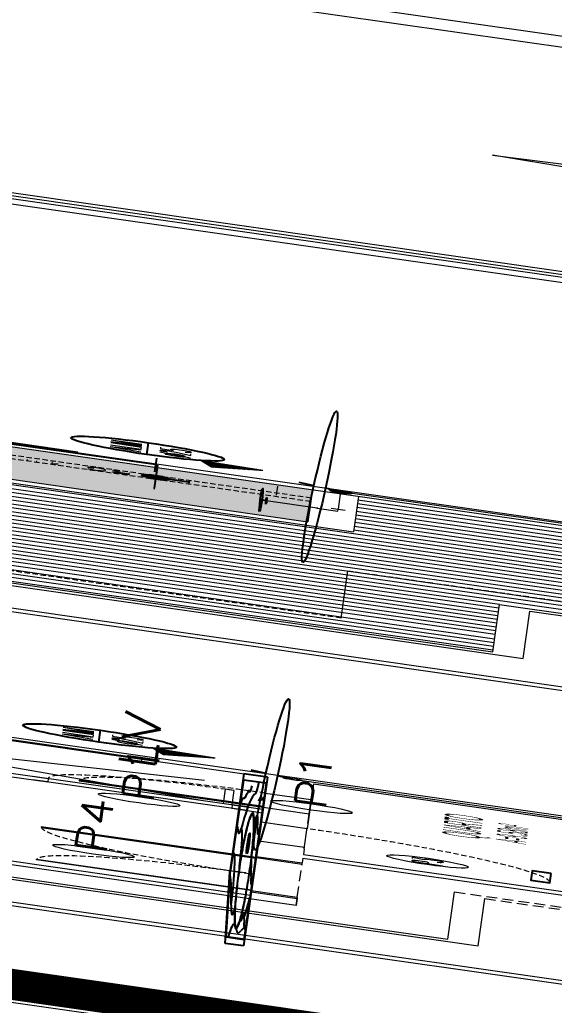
# Model space of a CAD drawing. Header units: millimetres. Extents: x -361192058 to 101130107379, y -14071650034 to 19218552450.
# Drawn here: x -137417.7 to -137315.2, y 41003.3 to 41192.3 of the extents above; entities that cross this region are included whole.
import ezdxf
from ezdxf.enums import TextEntityAlignment as Align

# ---------------------------------------------------------------- set-up
doc = ezdxf.new("R2010")
doc.units = ezdxf.units.MM
doc.header["$LTSCALE"] = 0.5
doc.linetypes.add('HIDDEN', pattern=[0.375, 0.25, -0.125])
doc.linetypes.add('HIDDEN2', pattern=[0.1875, 0.125, -0.0625])
for name, color, linetype in [('02', 2, 'Continuous'), ('ARCO', 7, 'HIDDEN2'), ('CONEXAO_AG_FRIA', 3, 'Continuous'), ('CONEXAO_ESGOTO', 7, 'Continuous'), ('CONEXÃO_HIDRÁULICA', 2, 'Continuous'), ('COTAS', 7, 'Continuous'), ('DIVERSOS', 4, 'Continuous'), ('ESQUADRIAS', 3, 'Continuous'), ('HATCH', 8, 'Continuous'), ('JANELAS_INTERNO', 2, 'Continuous'), ('MOBIL-I', 251, 'Continuous'), ('parede', 2, 'Continuous'), ('PISO', 8, 'Continuous'), ('PORTAS', 3, 'Continuous'), ('proj', 8, 'HIDDEN'), ('PROJEÇÃO', 8, 'HIDDEN2'), ('projeção 02', 7, 'HIDDEN2'), ('SIMBOLOS_AGUA', 3, 'Continuous'), ('TEXTO2', 3, 'Continuous'), ('tubulação esg', 4, 'Continuous'), ('TUBULAÇÃO_HIDRÁULICA', 5, 'Continuous'), ('TXT_0', 7, 'Continuous'), ('TXT_1', 3, 'Continuous')]:
    doc.layers.add(name, color=color, linetype=linetype)
doc.styles.add('ADITIVOCAD', font='ROMANS.shx')
doc.styles.add('ROMANS', font='romans', dxfattribs={"height": 0.1})
doc.styles.add('SANSSERIF', font='sas_____.pfb', dxfattribs={"height": 1})
doc.styles.get("Standard").update_dxf_attribs({"font": 'txt.shx', "height": 0.12})

# ---------------------------------------------------------------- blocks, each defined once
blk = doc.blocks.new('Adh_cx_j90c')
h = blk.add_hatch()
h.set_pattern_fill('_U', color=256, scale=0.003, angle=45, style=0, double=1)
h.set_pattern_definition([(45, (-6.0733674, -5.0413484), (-0.0021213203, 0.0021213203), []), (135, (-6.0733674, -5.0413484), (-0.0021213203, -0.0021213203), [])])
h.paths.add_polyline_path([(-0.017, 0, 1), (0.017, 0, 1)])
blk.add_lwpolyline([(-0.068, 0.0225), (-0.068, -0.0225), (-0.068, 0), (-0.0359, 0)])
for radius in [0.0359, 0.017]:
    blk.add_circle((0, 0), radius)
blk = doc.blocks.new('ADH_TOR_BOIA')
for points in [[(0.1812, 0), (0.2562, 0, 1)], [(-0.0103, 0, 1), (0.0103, 0, 1)]]:
    blk.add_hatch(color=256).paths.add_polyline_path(points)
blk.add_line((0.0103, 0), (0.2562, 0))
for centre, radius in [((0.2187, 0), 0.0375), ((0, 0), 0.0103)]:
    blk.add_circle(centre, radius)
blk = doc.blocks.new('Adh_hicol0')
for radius in [0.559, 0.515]:
    blk.add_circle((0, 0), radius)
blk = doc.blocks.new('Adh_acs_rg')
h = blk.add_hatch()
h.set_pattern_fill('_U', color=256, scale=0.002, angle=45, style=0, double=1)
h.set_pattern_definition([(45, (-7.4131718, -5.1711377), (-0.00141421356, 0.00141421356), []), (135, (-7.4131718, -5.1711377), (-0.00141421356, -0.00141421356), [])])
h.paths.add_polyline_path([(-0.046, 0, 1), (0.046, 0, 1)])
for p, q in [((0.0525, 0.1082), (-0.0525, 0.1082)), ((0, 0.046), (0, 0.1082)), ((-0.078, 0.0225), (-0.078, -0.0225)), ((0.078, -0.0225), (0.078, 0.0225)), ((-0.078, 0), (-0.046, 0)), ((0.046, 0), (0.078, 0))]:
    blk.add_line(p, q)
blk.add_circle((0, 0), 0.046)
blk = doc.blocks.new('Adh_BalaoAf')
for p, q in [((0, 0), (0.65, 0)), ((1.8, 0), (1.15, 0))]:
    blk.add_line(p, q)
blk.add_circle((0.9, 0), 0.25)
blk = doc.blocks.new('Adh_Afn')
blk.add_line((-0.25, 0), (0.25, 0))
blk.add_circle((0, 0), 0.25)
at = {"flags": 8}
for tag, p in [('$AF', (0, 0.0703)), ('$DIAM', (0, -0.0909))]:
    blk.add_attdef(tag, text='', height=0.1, dxfattribs=at).set_placement(p, align=Align.MIDDLE)
blk = doc.blocks.new('j90')
at = {"layer": 'CONEXÃO_HIDRÁULICA'}
for p, q in [((-0.075, -0.0225), (-0.075, 0.0225)), ((-0.075, 0), (0, 0)), ((0, 0), (0, -0.075)), ((-0.0225, -0.075), (0.0225, -0.075))]:
    blk.add_line(p, q, dxfattribs=at)
blk = doc.blocks.new('ADC_PE_AB1')
blk.add_lwpolyline([(0, -0.03), (1, -0.03), (1, 0), (0, 0)], close=True)
at = {"flags": 8}
blk.add_attdef('$PORTA', text='', height=0.09, dxfattribs=at).set_placement((0.5, -0.1569), align=Align.MIDDLE)
blk = doc.blocks.new('ADC_LAV_05')
for p, q in [((0, 0), (0, 0.55)), ((0, 0.55), (0.7704, 0.55)), ((0.7704, 0.55), (1, 0.3206)), ((0.02, 0.53), (0.7621, 0.53)), ((0.02, 0.02), (0.02, 0.53)), ((0.7621, 0.53), (0.98, 0.3123)), ((1, 0), (1, 0.3206)), ((0.98, 0.02), (0.98, 0.3123)), ((0, 0), (1, 0)), ((0.02, 0.02), (0.98, 0.02))]:
    blk.add_line(p, q)
for points in [[(0.4062, 0.1206, 0.083485), (0.4944, 0.1354, 0.090959), (0.566, 0.1759, 0.104004), (0.6157, 0.239, 0.115577), (0.6322, 0.3095, 0.115577), (0.6157, 0.38, 0.104004), (0.566, 0.443, 0.090959), (0.4944, 0.4835, 0.083485), (0.4062, 0.4983, 0.083485), (0.3179, 0.4835, 0.090959), (0.2463, 0.443, 0.104004), (0.1966, 0.38, 0.115577), (0.1801, 0.3095, 0.115577), (0.1966, 0.239, 0.104004), (0.2463, 0.1759, 0.090959), (0.3179, 0.1354, 0.083485)], [(0.4062, 0.1248, 0.083485), (0.493, 0.1394, 0.090959), (0.5633, 0.1791, 0.104004), (0.6119, 0.2408, 0.115577), (0.628, 0.3095, 0.115577), (0.6119, 0.3781, 0.104004), (0.5633, 0.4398, 0.090959), (0.493, 0.4795, 0.083485), (0.4062, 0.4941, 0.083485), (0.3193, 0.4795, 0.090959), (0.249, 0.4398, 0.104004), (0.2004, 0.3781, 0.115577), (0.1843, 0.3095, 0.115577), (0.2004, 0.2408, 0.104004), (0.249, 0.1791, 0.090959), (0.3193, 0.1394, 0.083485)]]:
    blk.add_lwpolyline(points, format="xyb", close=True)
for radius in [0.0339, 0.025]:
    blk.add_circle((0.4055, 0.2206), radius)
for centre, radius, start, end in [((0.2875, -0.0718), 0.5823, 78.2401, 98.9638), ((0.4995, 0.9177), 0.4342, 269.3247, 295.8903), ((0.76, 0.3809), 0.1624, 113.3641, 115.8903), ((0.0559, 1.3962), 0.9039, 267.7229, 278.9638), ((0.0552, 0.402), 0.0926, 41.3487, 101.8141), ((0.2201, 0.1636), 0.3026, 106.3243, 131.3792), ((0.1665, 0.4999), 0.0556, 221.3487, 297.4318), ((0.2605, 0.3465), 0.1245, 78.9955, 123.3333), ((0.6508, 0.2793), 0.1756, 56.1908, 116.2902), ((1.1381, 1.007), 0.7001, 236.1908, 255.5369), ((0.9639, 0.4778), 0.2217, 193.7216, 269.9715), ((0.0206, 0.2349), 0.1168, 49.9343, 90.2724), ((0.3586, 0.6369), 0.4085, 229.9343, 244.0853), ((0.5983, 0.255), 0.0641, 344.5869, 58.1135), ((0.6184, 0.1896), 0.0639, 49.2661, 86.8336), ((0.7799, 0.3241), 0.1475, 215.7175, 274.1895), ((0.8604, 0.032), 0.1609, 66.126, 115.6626), ((0.0641, 0.1144), 0.0713, 44.7702, 118.1843), ((0.2056, 0.2549), 0.1281, 224.7702, 306.3582), ((0.363, 0.8774), 0.8206, 280.1922, 301.4107), ((0.9822, 0.3072), 0.1401, 246.126, 269.1113), ((0.8722, 0.3475), 0.2696, 267.8834, 293.5615), ((-0.0155, 0.2328), 0.1744, 281.75, 286.3843), ((0.0957, -0.1456), 0.22, 78.1029, 106.3843), ((0.1688, 0.2014), 0.1346, 258.1029, 296.1994), ((0.3613, 0.8866), 0.83, 271.4321, 280.1922), ((0.8511, -0.2259), 0.3042, 87.8834, 109.2677), ((0.4585, -0.1421), 0.2131, 111.0015, 130.4729), ((0.6495, -0.0622), 0.1173, 74.3079, 124.9939), ((0.688, 0.2406), 0.19, 267.9474, 289.2677)]:
    blk.add_arc(centre, radius, start, end)
for points in [[(0.2886, 0.471), (0.2899, 0.4611), (0.3035, 0.4779), (0.2965, 0.4664)], [(0.3035, 0.4779), (0.2965, 0.4664), (0.3178, 0.4833), (0.3049, 0.4731)], [(0.2433, 0.4404), (0.2513, 0.4271), (0.2584, 0.4524), (0.2647, 0.4406)], [(0.2584, 0.4524), (0.2647, 0.4406), (0.2777, 0.465), (0.2797, 0.4531)], [(0.2777, 0.465), (0.2797, 0.4531), (0.2886, 0.471), (0.2899, 0.4611)], [(0.2176, 0.4133), (0.2336, 0.4041), (0.231, 0.4287), (0.2403, 0.4137)], [(0.231, 0.4287), (0.2403, 0.4137), (0.2433, 0.4404), (0.2513, 0.4271)], [(0.1966, 0.38), (0.2152, 0.3688), (0.2049, 0.3949), (0.2213, 0.3828)], [(0.2049, 0.3949), (0.2213, 0.3828), (0.2176, 0.4133), (0.2336, 0.4041)], [(0.1821, 0.3345), (0.2054, 0.3236), (0.1859, 0.352), (0.2075, 0.3406)], [(0.1859, 0.352), (0.2075, 0.3406), (0.19, 0.3646), (0.2108, 0.3551)], [(0.19, 0.3646), (0.2108, 0.3551), (0.1966, 0.38), (0.2152, 0.3688)], [(0.1801, 0.311), (0.2052, 0.3059), (0.1808, 0.324), (0.205, 0.3144)], [(0.1808, 0.324), (0.205, 0.3144), (0.1821, 0.3345), (0.2054, 0.3236)], [(0.1806, 0.2975), (0.2057, 0.2976), (0.1801, 0.311), (0.2052, 0.3059)], [(0.1813, 0.2898), (0.2072, 0.2867), (0.1806, 0.2975), (0.2057, 0.2976)], [(0.1847, 0.2717), (0.2109, 0.2698), (0.1816, 0.2882), (0.2076, 0.2844)], [(0.1894, 0.2561), (0.2133, 0.2622), (0.1847, 0.2717), (0.2109, 0.2698)], [(0.1979, 0.2364), (0.216, 0.2547), (0.1894, 0.2561), (0.2133, 0.2622)], [(0.2064, 0.2215), (0.2209, 0.2436), (0.1979, 0.2364), (0.216, 0.2547)], [(0.2176, 0.2056), (0.222, 0.2413), (0.2064, 0.2215), (0.2209, 0.2436)], [(0.2303, 0.1909), (0.2314, 0.2247), (0.2176, 0.2056), (0.222, 0.2413)], [(0.2433, 0.1785), (0.2403, 0.2118), (0.2303, 0.1909), (0.2314, 0.2247)], [(0.2571, 0.1674), (0.2482, 0.202), (0.2433, 0.1785), (0.2403, 0.2118)], [(0.2632, 0.1631), (0.2567, 0.1927), (0.2571, 0.1674), (0.2482, 0.202)], [(0.2742, 0.156), (0.2627, 0.1868), (0.2632, 0.1631), (0.2567, 0.1927)], [(0.2851, 0.1498), (0.2729, 0.1778), (0.2742, 0.156), (0.2627, 0.1868)], [(0.2956, 0.1445), (0.2839, 0.1687), (0.2851, 0.1498), (0.2729, 0.1778)], [(0.3256, 0.1339), (0.2928, 0.1613), (0.2956, 0.1445), (0.2839, 0.1687)], [(0.2966, 0.144), (0.3256, 0.1339), (0.2964, 0.1441), (0.3254, 0.133)], [(0.2964, 0.1441), (0.3254, 0.133), (0.3256, 0.1339), (0.3279, 0.1322)]]:
    blk.add_solid(points)
blk = doc.blocks.new('APROVADO QUADRA 21.2 MBVII')
at = {"layer": 'DIVERSOS', "lineweight": 18}
h = blk.add_hatch(dxfattribs=at)
h.set_pattern_fill('AR-CONC', color=8, scale=0.002, style=0)
h.set_pattern_definition([(50, (2631.5659, 1171.2343), (0.36436934, -0.03187817), [0.0381, -0.4191]), (355, (2631.5659, 1171.2343), (-0.07048565, 0.382113286), [0.03048, -0.33528]), (100.451, (2631.59628, 1171.23164), (0.293885003, 0.350233376), [0.03238, -0.35618]), (46.1842, (2631.5659, 1171.3359), (0.54215808, -0.08408466), [0.05715, -0.62865]), (96.6356, (2631.6111, 1171.3289), (0.47480847, 0.49485111), [0.04857, -0.53427]), (351.184, (2631.5659, 1171.3359), (0.47480921, 0.49485024), [0.04572, -0.50292]), (21, (2631.6167, 1171.3105), (0.30322976, -0.204531037), [0.0381, -0.4191]), (326, (2631.6167, 1171.3105), (0.12360406, 0.36837593), [0.03048, -0.33528]), (71.4514, (2631.642, 1171.29346), (0.42683298, 0.163845715), [0.03238, -0.35618]), (37.5, (2631.56591, 1171.2343), (0.0061772065, 0.169110078), [0, -0.331216, 0, -0.34036, 0, -0.33655]), (7.5, (2631.56591, 1171.2343), (0.133639325, 0.20036115), [0, -0.194056, 0, -0.323596, 0, -0.12827]), (327.5, (2631.45263, 1171.2343), (0.27118119, -0.011457488), [0, -0.127, 0, -0.39624, 0, -0.52578]), (317.5, (2631.40183, 1171.2343), (0.296258363, 0.050852982), [0, -0.1651, 0, -0.263144, 0, -0.37338])])
h.paths.add_polyline_path([(4002.6691, 2469.4943), (4002.6691, 2467.1443), (4001.3191, 2467.1443), (4001.3191, 2469.4943)])
edge = h.paths.add_edge_path(flags=17)
edge.add_line((4002.6691, 2469.4943), (4002.4441, 2469.4943))
at = {"layer": 'HATCH', "lineweight": 18}
h = blk.add_hatch(dxfattribs=at)
h.set_pattern_fill('LINE,_O', color=256, scale=0.001, angle=157.2881)
h.set_pattern_definition([(157.28811485, (6224.406246, 2604.381095), (-0.0012258592473, -0.002928804211), [])])
h.paths.add_polyline_path([(3990.8063, 2467.4993), (3990.9696, 2467.3331), (3991.0086, 2467.5347)])
h = blk.add_hatch(dxfattribs=at)
h.set_pattern_fill('LINE,_O', color=256, scale=0.001, angle=157.2881)
h.set_pattern_definition([(157.28811485, (6236.620864, 2604.3593974), (-0.0012258592473, -0.002928804211), [])])
h.paths.add_polyline_path([(4003.021, 2467.4776), (4003.1842, 2467.3115), (4003.2232, 2467.513)])
at = {"color": 8, "lineweight": 18}
for p, q in [((3989.2399, 2467.7565), (3989.2099, 2467.7565)), ((3989.2099, 2467.7565), (3989.2099, 2467.1565)), ((3989.2399, 2467.1565), (3989.2399, 2467.7565)), ((3989.2099, 2467.1565), (3989.2399, 2467.1565))]:
    blk.add_line(p, q, dxfattribs=at)
at = {"layer": '02', "color": 8, "lineweight": 18}
for p, q in [((3989.7269, 2467.2865), (3989.1269, 2467.2865)), ((3989.7269, 2467.2565), (3989.7269, 2467.2865)), ((3989.1269, 2467.2565), (3989.7269, 2467.2565)), ((3997.5191, 2466.9943), (3999.5191, 2466.9943))]:
    blk.add_line(p, q, dxfattribs=at)
at = {"layer": '02', "lineweight": 18}
blk.add_lwpolyline([(3979.6187, 2438.8395), (4040.8187, 2438.8395), (4040.8187, 2483.3895), (3979.6187, 2483.3895)], close=True, dxfattribs=at)
at = {"layer": '02', "lineweight": 18, "const_width": 0.1}
blk.add_lwpolyline([(3980.3687, 2439.5895), (4040.0687, 2439.5895), (4040.0687, 2482.6395), (3980.3687, 2482.6395)], close=True, dxfattribs=at)
at = {"layer": '02', "color": 5, "lineweight": 18}
blk.add_circle((3990.549, 2467.0751), 0.0313, dxfattribs=at)
at = {"layer": 'ARCO', "color": 8, "lineweight": 18}
for centre, radius, start, end in [((3989.1269, 2467.2565), 0.6, 360, 90), ((3989.2099, 2467.1565), 0.6, 360, 90), ((3987.7769, 2467.0065), 0.8, 270, 0)]:
    blk.add_arc(centre, radius, start, end, dxfattribs=at)
at = {"layer": 'CONEXAO_ESGOTO', "lineweight": 18}
for p, q in [((4002.8416, 2467.9105), (4002.8416, 2468.2848)), ((4002.6123, 2467.2577), (4002.238, 2467.2577))]:
    blk.add_line(p, q, dxfattribs=at)
blk.add_solid([(4002.238, 2467.2577), (4002.4141, 2467.2202), (4002.4141, 2467.2952)], dxfattribs=at)
at = {"layer": 'CONEXÃO_HIDRÁULICA', "lineweight": 18}
blk.add_line((4002.0145, 2467.0759), (4002.0145, 2467.0309), dxfattribs=at)
blk.add_lwpolyline([(4001.914, 2467.1214), (4001.959, 2467.1214), (4001.9365, 2467.1214), (4001.9365, 2467.0534), (4002.0145, 2467.0534)], dxfattribs=at)
at = {"layer": 'DIVERSOS', "color": 8, "lineweight": 18}
for p, q in [((3995.8191, 2456.1443), (3995.8191, 2478.7443)), ((3995.9691, 2456.6443), (3995.9691, 2478.7443))]:
    blk.add_line(p, q, dxfattribs=at)
at = {"layer": 'DIVERSOS', "lineweight": 18}
for p, q in [((3991.0086, 2467.5347), (3990.9696, 2467.3331)), ((4003.2232, 2467.513), (4003.1842, 2467.3115))]:
    blk.add_line(p, q, dxfattribs=at)
for points in [[(3991.0086, 2467.5347), (3990.8063, 2467.4993), (3990.9696, 2467.3331)], [(4003.2232, 2467.513), (4003.021, 2467.4776), (4003.1842, 2467.3115)]]:
    blk.add_lwpolyline(points, dxfattribs=at)
at = {"layer": 'ESQUADRIAS', "color": 8, "lineweight": 18}
for p, q in [((4002.8191, 2478.7443), (4002.8191, 2463.7443)), ((3997.0191, 2472.7943), (3997.0191, 2466.4943)), ((4001.1691, 2469.4943), (4001.1691, 2466.9943)), ((4001.3191, 2469.4943), (4001.3191, 2467.1443)), ((4002.6691, 2468.1443), (4002.6691, 2464.4443)), ((4002.6691, 2467.1443), (4001.3191, 2467.1443)), ((4002.6691, 2466.9943), (4001.1691, 2466.9943)), ((3997.0191, 2466.4943), (3999.0191, 2466.4943)), ((3999.0191, 2466.4943), (3999.0191, 2463.1443))]:
    blk.add_line(p, q, dxfattribs=at)
for points in [[(3989.1269, 2467.9065), (3989.1269, 2467.8565), (3988.9769, 2467.8565), (3988.9769, 2467.9065)], [(3989.1269, 2467.2065), (3989.1269, 2467.2565), (3988.9769, 2467.2565), (3988.9769, 2467.2065)], [(3987.7269, 2467.0065), (3987.7769, 2467.0065), (3987.7769, 2467.1565), (3987.7269, 2467.1565)], [(3988.6269, 2467.0065), (3988.5769, 2467.0065), (3988.5769, 2467.1565), (3988.6269, 2467.1565)], [(3989.1599, 2467.1565), (3989.2099, 2467.1565), (3989.2099, 2467.0065), (3989.1599, 2467.0065)], [(3989.8599, 2467.1565), (3989.8099, 2467.1565), (3989.8099, 2467.0065), (3989.8599, 2467.0065)]]:
    blk.add_lwpolyline(points, dxfattribs=at)
at = {"layer": 'HATCH', "color": 8, "lineweight": 18}
for p, q in [((3997.7479, 2466.4943), (3997.7479, 2478.4943)), ((3997.9066, 2466.4943), (3997.9066, 2478.4943)), ((3998.0654, 2466.4943), (3998.0654, 2478.4943)), ((3998.2241, 2466.4943), (3998.2241, 2478.4943)), ((3998.3829, 2466.4943), (3998.3829, 2478.4943)), ((3998.5416, 2466.4943), (3998.5416, 2478.4943)), ((3998.7004, 2466.4943), (3998.7004, 2478.4943)), ((3997.0804, 2466.4943), (3997.0804, 2477.3443)), ((3997.2391, 2466.4943), (3997.2391, 2477.3443)), ((3997.3979, 2466.4943), (3997.3979, 2477.3443)), ((3997.5566, 2466.4943), (3997.5566, 2477.3443)), ((3996.9191, 2472.7943), (3996.9191, 2466.3943)), ((3998.8591, 2466.4943), (3998.8591, 2469.5737)), ((3999.0179, 2466.4943), (3999.0179, 2469.5737)), ((3999.1766, 2463.1443), (3999.1766, 2469.276)), ((4000.4466, 2463.1443), (4000.4466, 2469.2899)), ((4000.6054, 2463.1443), (4000.6054, 2469.2899)), ((4000.7641, 2463.1443), (4000.7641, 2469.2899)), ((4000.9229, 2463.1443), (4000.9229, 2469.2899)), ((4001.0816, 2463.1443), (4001.0816, 2469.2899)), ((3999.3354, 2463.1443), (3999.3354, 2469.1157)), ((4000.2879, 2463.1443), (4000.2879, 2469.1309)), ((3999.4941, 2463.1443), (3999.4941, 2468.9554)), ((4000.1291, 2463.1443), (4000.1291, 2468.9707)), ((3999.6529, 2463.1443), (3999.6529, 2468.7952)), ((3999.9704, 2463.1443), (3999.9704, 2468.8104)), ((3999.8116, 2463.1443), (3999.8116, 2468.6766)), ((4001.2404, 2463.1443), (4001.2404, 2466.9943)), ((4001.3991, 2463.1443), (4001.3991, 2466.9943)), ((4001.5579, 2463.1443), (4001.5579, 2466.9943)), ((4001.7166, 2463.1443), (4001.7166, 2466.9943)), ((4001.8754, 2463.1443), (4001.8754, 2466.9943)), ((4002.0341, 2463.1443), (4002.0341, 2466.9943)), ((4002.1929, 2463.1443), (4002.1929, 2466.9943)), ((4002.3516, 2463.1443), (4002.3516, 2466.9943)), ((4002.5104, 2463.1443), (4002.5104, 2466.9943)), ((3996.9191, 2466.3943), (3998.9191, 2466.3943)), ((3998.9191, 2466.3943), (3998.9191, 2463.0443))]:
    blk.add_line(p, q, dxfattribs=at)
at = {"layer": 'JANELAS_INTERNO', "color": 8, "lineweight": 18}
blk.add_line((3985.3269, 2467.0065), (3985.6269, 2467.0065), dxfattribs=at)
at = {"layer": 'MOBIL-I', "color": 8, "lineweight": 18}
blk.add_line((3988.8028, 2467.0065), (3990.3073, 2467.0065), dxfattribs=at)
at = {"layer": 'parede', "color": 8, "lineweight": 18}
for p, q in [((3983.6269, 2456.1565), (3983.6269, 2481.1565)), ((3990.6269, 2481.1565), (3990.6269, 2456.1565)), ((3983.7769, 2456.6565), (3983.7769, 2474.1065)), ((3985.3269, 2467.0065), (3985.3269, 2470.6502)), ((3985.4769, 2467.1565), (3985.4769, 2470.6502)), ((3988.9769, 2469.6565), (3988.9769, 2467.8565)), ((3989.1269, 2469.5065), (3989.1269, 2467.8565)), ((3990.4769, 2469.5065), (3990.4769, 2467.1565)), ((3989.1269, 2467.8565), (3988.9769, 2467.8565)), ((3988.9769, 2467.2565), (3988.9769, 2467.1565)), ((3989.1269, 2467.2565), (3988.9769, 2467.2565)), ((3989.1269, 2467.2565), (3989.1269, 2467.1565)), ((3985.6269, 2467.1565), (3985.4769, 2467.1565)), ((3985.6269, 2467.1565), (3985.6269, 2467.0065)), ((3987.5269, 2467.1565), (3987.1269, 2467.1565)), ((3987.1269, 2467.1565), (3987.1269, 2467.0065)), ((3987.5269, 2467.1565), (3987.6769, 2467.1565)), ((3987.7769, 2467.1565), (3987.6769, 2467.1565)), ((3987.7769, 2467.0065), (3987.7769, 2467.1565)), ((3988.9769, 2467.1565), (3988.5769, 2467.1565)), ((3988.5769, 2467.0065), (3988.5769, 2467.1565)), ((3990.4769, 2467.1565), (3989.1269, 2467.1565)), ((3989.2099, 2467.1565), (3989.2099, 2467.0065)), ((3989.8099, 2467.1565), (3989.8099, 2467.0065)), ((3985.6269, 2467.0065), (3985.3269, 2467.0065)), ((3987.3319, 2467.0065), (3987.1269, 2467.0065)), ((3987.3319, 2467.0065), (3987.3319, 2463.6565)), ((3987.7269, 2467.0065), (3987.4819, 2467.0065)), ((3987.4819, 2467.0065), (3987.4819, 2463.8065)), ((3990.4769, 2467.0065), (3988.5769, 2467.0065)), ((3990.4769, 2467.0065), (3990.4769, 2463.8065))]:
    blk.add_line(p, q, dxfattribs=at)
at = {"layer": 'parede', "color": 7, "lineweight": 18}
for p, q in [((4012.7515, 2478.5592), (4012.7515, 2466.0319)), ((4022.9611, 2466.0319), (4022.9611, 2469.8965)), ((4013.2156, 2469.7728), (4013.2156, 2466.0319)), ((4022.4971, 2466.0319), (4022.4971, 2469.7728))]:
    blk.add_line(p, q, dxfattribs=at)
at = {"layer": 'PISO', "color": 8, "lineweight": 18}
for p, q in [((3984.8269, 2473.3065), (3984.8269, 2466.5065)), ((3984.7269, 2472.7065), (3984.7269, 2466.4065)), ((3989.1269, 2467.3565), (3989.9769, 2469.5065)), ((3989.1269, 2469.5065), (3989.9769, 2467.3565)), ((3988.9769, 2467.2065), (3988.9769, 2467.9065)), ((3989.1269, 2467.9065), (3989.1269, 2467.2065)), ((3987.7269, 2467.1565), (3988.6269, 2467.1565)), ((3989.8599, 2467.1565), (3989.1599, 2467.1565)), ((3987.7269, 2467.0065), (3988.6269, 2467.0065)), ((3989.1599, 2467.0065), (3989.8599, 2467.0065)), ((3984.8269, 2466.5065), (3986.8319, 2466.5065)), ((3984.7269, 2466.4065), (3986.7319, 2466.4065))]:
    blk.add_line(p, q, dxfattribs=at)
for centre in [(3986.3847, 2467.6787), (3988.7796, 2467.5562), (3989.505, 2467.0023), (3987.9338, 2466.6065)]:
    blk.add_circle(centre, 0.1333, dxfattribs=at)
at = {"layer": 'PORTAS', "color": 8, "lineweight": 18}
for points in [[(3985.6769, 2467.1565), (3985.6769, 2467.8565), (3985.7069, 2467.8565), (3985.7069, 2467.1565)], [(3987.0769, 2467.1565), (3987.0769, 2467.8565), (3987.0469, 2467.8565), (3987.0469, 2467.1565)]]:
    blk.add_lwpolyline(points, close=True, dxfattribs=at)
for points in [[(3985.6269, 2467.1565), (3985.6769, 2467.1565), (3985.6769, 2467.0065), (3985.6269, 2467.0065)], [(3987.1269, 2467.1565), (3987.0769, 2467.1565), (3987.0769, 2467.0065), (3987.1269, 2467.0065)]]:
    blk.add_lwpolyline(points, dxfattribs=at)
at = {"layer": 'proj', "color": 8, "lineweight": 18}
for p, q in [((3985.6769, 2467.1565), (3987.0769, 2467.1565)), ((3985.6769, 2467.0065), (3987.0769, 2467.0065)), ((3986.8319, 2466.5065), (3986.8319, 2463.1565)), ((3986.7319, 2466.4065), (3986.7319, 2463.0565))]:
    blk.add_line(p, q, dxfattribs=at)
at = {"layer": 'PROJEÇÃO', "color": 8, "lineweight": 18}
for centre, start, end in [((3985.6769, 2467.1565), 0, 90), ((3987.0769, 2467.1565), 90, 180)]:
    blk.add_arc(centre, 0.7, start, end, dxfattribs=at)
at = {"layer": 'projeção 02', "color": 8, "lineweight": 18}
for p, q in [((3997.5191, 2466.9943), (3997.5191, 2473.2943)), ((4002.1691, 2467.1443), (4002.1691, 2469.4943)), ((4002.3191, 2467.1443), (4002.3191, 2469.4943)), ((3999.5191, 2466.9943), (3999.5191, 2463.6443))]:
    blk.add_line(p, q, dxfattribs=at)
at = {"layer": 'tubulação esg', "lineweight": 18}
for p, q in [((4012.9706, 2471.8296), (4012.9706, 2466.0319)), ((4013.0919, 2471.8296), (4013.0919, 2466.0319)), ((4017.4228, 2466.0319), (4017.6169, 2466.7218)), ((4017.6169, 2466.7218), (4017.8385, 2465.67))]:
    blk.add_line(p, q, dxfattribs=at)
at = {"layer": 'TUBULAÇÃO_HIDRÁULICA', "lineweight": 18}
for p, q in [((4002.7653, 2467.6505), (4002.7653, 2476.5659)), ((3990.5269, 2469.1858), (3990.5269, 2467.5663)), ((4002.3406, 2467.6505), (4002.7653, 2467.6505)), ((3990.5269, 2467.5663), (3990.4269, 2467.5663)), ((4001.9365, 2467.1214), (4001.9365, 2467.2867)), ((3990.549, 2467.0438), (3990.5586, 2456.6678)), ((4002.7636, 2467.0534), (4002.0145, 2467.0534)), ((4002.7636, 2467.0534), (4002.7663, 2456.5728))]:
    blk.add_line(p, q, dxfattribs=at)
at = {"layer": 'CONEXÃO_HIDRÁULICA', "lineweight": 18, "xscale": -1, "rotation": 180}
for name, p in [('Adh_acs_rg', (4002.2626, 2467.6505)), ('Adh_cx_j90c', (4002.7636, 2467.0534))]:
    blk.add_blockref(name, p, dxfattribs=at)
at = {"layer": 'COTAS', "lineweight": 18, "rotation": 270.0000000003452}
blk.add_blockref('j90', (4002.7653, 2467.6505), dxfattribs=at)
at = {"layer": 'DIVERSOS', "lineweight": 18}
for p, rotation in [((3990.549, 2467.0751), 45.00000000000004), ((4002.7636, 2467.0534), 45.00000000000009)]:
    blk.add_blockref('Adh_BalaoAf', p, dxfattribs=dict(at, rotation=rotation))
ref = blk.add_blockref('Adh_Afn', (3991.1854, 2467.7115), dxfattribs=at)
ref.add_attrib('$AF', 'ALIM', dxfattribs={"layer": 'TXT_0', "height": 0.1, "style": 'ADITIVOCAD', "flags": 8}).set_placement((3991.1854, 2467.7818), align=Align.MIDDLE)
ref.add_attrib('$DIAM', '%%C25', dxfattribs={"layer": 'TXT_0', "height": 0.1, "style": 'ADITIVOCAD', "flags": 8}).set_placement((3991.1854, 2467.6206), align=Align.MIDDLE)
ref = blk.add_blockref('Adh_Afn', (4003.4, 2467.6898), dxfattribs=at)
ref.add_attrib('$AF', 'ALIM', dxfattribs={"layer": 'TXT_0', "height": 0.1, "style": 'ADITIVOCAD', "flags": 8}).set_placement((4003.4, 2467.7601), align=Align.MIDDLE)
ref.add_attrib('$DIAM', '%%C25', dxfattribs={"layer": 'TXT_0', "height": 0.1, "style": 'ADITIVOCAD', "flags": 8}).set_placement((4003.4, 2467.5989), align=Align.MIDDLE)
at = {"layer": 'ESQUADRIAS', "color": 8, "lineweight": 18}
ref = blk.add_blockref('ADC_PE_AB1', (3987.7769, 2466.2065), dxfattribs=dict(at, xscale=0.8000000000001819, zscale=0.8000000000001819, rotation=90))
ref.add_attrib('$PORTA', 'P3', dxfattribs={"layer": 'TXT_1', "height": 0.1, "flags": 8}).set_placement((3987.9338, 2466.6065), align=Align.MIDDLE)
at = {"layer": 'MOBIL-I', "color": 8, "lineweight": 18, "rotation": 90}
blk.add_blockref('ADC_LAV_05', (3990.4769, 2467.1565), dxfattribs=at)
at = {"layer": 'SIMBOLOS_AGUA', "lineweight": 18, "rotation": 90}
blk.add_blockref('ADH_TOR_BOIA', (4001.9365, 2467.2867), dxfattribs=at)
at = {"layer": 'TUBULAÇÃO_HIDRÁULICA', "lineweight": 18, "xscale": 0.05000000000000071, "yscale": 0.05000000000000071, "zscale": 0.05000000000000071}
blk.add_blockref('Adh_hicol0', (4002.7636, 2467.0534), dxfattribs=at)
at = {"color": 0, "lineweight": 13, "flags": 8}
for p in [(4700.7247, 2280.1125), (4699.5738, 2277.8964), (4702.3546, 2276.195), (4703.6722, 2274.085), (4699.8445, 2272.2194), (4703.0488, 2270.137), (4703.0877, 2267.9803), (4700.6523, 2261.5216), (4700.7007, 2257.1593)]:
    blk.add_attdef('NIVEL', p, '', height=0.075, dxfattribs=at)
for rotation, width, p in [(90, 0.8, (4700.8205, 2275.7521)), (270, 0.6, (4703.8437, 2274.9021)), (90, 0.8, (4701.5575, 2268.5021)), (180, 0.6, (4651.1817, 2236.1931))]:
    blk.add_attdef('$PORTA', text='', height=0.09, rotation=rotation, dxfattribs=dict(at, width=width)).set_placement(p, align=Align.MIDDLE)
for p in [(4654.176, 2240.463), (4648.499, 2240.1923), (4637.8012, 2239.3845), (4633.4388, 2239.3361), (4656.3921, 2239.3121), (4652.4746, 2237.6822), (4646.4166, 2236.988), (4644.2598, 2236.9491), (4650.3646, 2236.3646)]:
    blk.add_attdef('NIVEL', p, '', height=0.075, rotation=270, dxfattribs=at)
at = {"color": 0, "lineweight": 13, "width": 0.8, "flags": 8}
for p in [(4652.0317, 2239.2163), (4644.7817, 2238.4793)]:
    blk.add_attdef('$PORTA', text='', height=0.09, dxfattribs=at).set_placement(p, align=Align.MIDDLE)
at = {"layer": 'CONEXAO_AG_FRIA', "lineweight": 18, "style": 'ROMANS'}
blk.add_text('RG 1"', height=0.09, rotation=90, dxfattribs=at).set_placement((4002.2927, 2467.7214))
at = {"layer": 'DIVERSOS', "color": 8, "lineweight": 18, "char_height": 0.10106, "width": 0.373078, "attachment_point": 1}
for s, insert in [('{\\C3;P4}', (3986.3047, 2467.7374)), ('{\\C3;P1}', (3988.7156, 2467.6117)), ('{\\C3;P1}', (3989.4409, 2467.0578))]:
    blk.add_mtext(s, dxfattribs=dict(at, insert=insert))
at = {"layer": 'TEXTO2', "color": 8, "lineweight": 18, "style": 'SANSSERIF'}
blk.add_text('QUARTO', height=0.12312, dxfattribs=at).set_placement((3989.1533, 2466.4493))
at = {"layer": 'TUBULAÇÃO_HIDRÁULICA', "color": 0, "lineweight": 18, "insert": (3990.089, 2467.64), "char_height": 0.12, "width": 1.871509, "attachment_point": 1}
blk.add_mtext('LV', dxfattribs=at)
at = {"layer": 'TXT_0', "color": 8, "lineweight": 18, "style": 'SANSSERIF'}
blk.add_text('A=9.58m²', height=0.0985, dxfattribs=at).set_placement((3989.2142, 2466.2997))

msp = doc.modelspace()

# ---------------------------------------------------------------- block references
at = {"layer": '02', "color": 0, "lineweight": 30, "xscale": -4.574818403918471, "yscale": -59.40450511825884, "zscale": 4.574818403918471, "rotation": 261.8606972171988}
msp.add_blockref('APROVADO QUADRA 21.2 MBVII', (5129.041, 2225.201), dxfattribs=at)

doc.saveas('drawing.dxf')
